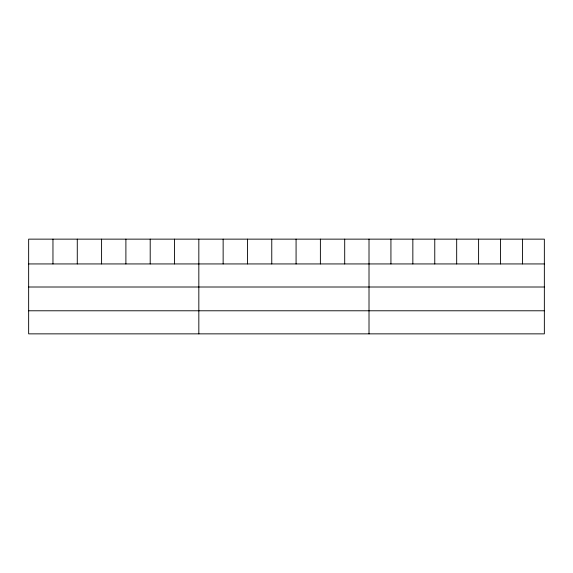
<?xml version="1.0" encoding="UTF-8"?>
<svg xmlns="http://www.w3.org/2000/svg" width="573" height="573" viewBox="0 0 573 573"><rect width="100%" height="100%" fill="white"/><g stroke="black" fill="none" stroke-linecap="round" stroke-linejoin="round"><path stroke-width="0.86" d="M544.35 287.009L544.35 239.142L28.65 239.142L28.65 333.858L544.35 333.858L544.35 287.009L28.65 287.009M28.65 263.938L544.35 263.938M28.65 310.781L544.35 310.781M522.433 239.142L522.433 263.938M500.516 239.142L500.516 263.938M478.598 239.142L478.598 263.938M456.681 239.142L456.681 263.938M434.764 239.142L434.764 263.938M412.846 239.142L412.846 263.938M390.929 239.142L390.929 263.938M369.012 239.142L369.012 333.858M344.702 239.142L344.702 263.938M320.386 239.142L320.386 263.938M296.076 239.142L296.076 263.938M271.767 239.142L271.767 263.938M247.457 239.142L247.457 263.938M223.141 239.142L223.141 263.938M198.831 239.142L198.831 333.858M174.521 239.142L174.521 263.938M150.205 239.142L150.205 263.938M125.895 239.142L125.895 263.938M101.586 239.142L101.586 263.938M77.276 239.142L77.276 263.938M52.96 239.142L52.96 263.938"/></g></svg>
